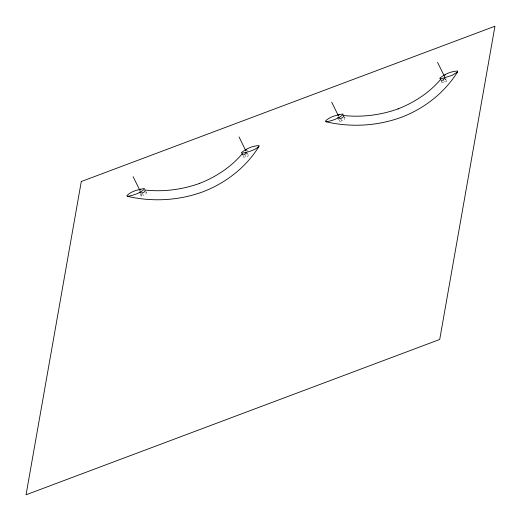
<?xml version="1.0" encoding="UTF-8"?>
<svg xmlns="http://www.w3.org/2000/svg" width="521" height="521" viewBox="0 0 521 521"><rect width="100%" height="100%" fill="white"/><g stroke="black" fill="none" stroke-linecap="round" stroke-linejoin="round"><path stroke-width="0.39" stroke-dasharray="2.6 1.95" d="M142.025 192.777L143.275 195.329L141.217 196.104L141.582 194.046M243.418 156.118A3.198 1.166 -26.1 0 0 245.938 156.788L247.996 156.013L248.478 153.272L246.426 154.047M344.322 117.661A3.198 1.166 -26.1 0 1 344.687 118.925A3.198 1.166 -26.1 0 1 341.835 120.787L339.777 121.556L340.141 119.498M441.977 81.569A3.198 1.166 -26.1 0 0 444.498 82.24L446.556 81.465L447.038 78.723L444.986 79.492M444.693 77.662L446.556 81.465M443.247 79.68L444.498 82.233M441.294 81.133L441.86 82.279M344.394 116.847L344.961 118M340.584 118.228L341.835 120.781M338.533 119.016L339.777 121.556M246.615 149.468L247.547 151.37M246.133 152.21L247.996 156.013M244.688 154.236L245.945 156.782M145.834 191.402L146.401 192.549M139.973 193.565L141.217 196.104M145.763 192.21A3.198 1.166 -26.1 0 1 146.127 193.473A3.198 1.166 -26.1 0 1 143.275 195.336"/><path stroke-width="0.78" d="M439.952 78.157C444.465 74.067 451.473 71.247 457.601 71.058L457.425 72.074C444.472 92.894 424.27 108.531 401.47 117.251L401.196 117.342C377.276 126.089 350.939 127.541 326.146 121.803L325.358 121.185C329.721 116.554 336.853 115.069 342.857 113.975L343.131 114.509C338.728 118.547 332.072 120.826 326.146 121.803M258.865 146.622L259.041 145.606C252.893 145.763 245.984 148.739 241.392 152.705L241.666 153.246C247.586 152.301 254.059 150.536 258.865 146.622C245.919 167.443 225.71 183.079 202.91 191.8L202.643 191.891C178.716 200.637 152.379 202.089 127.586 196.352L126.798 195.733C131.168 191.103 138.293 189.618 144.297 188.524L144.571 189.058C140.169 193.096 133.513 195.375 127.586 196.352M242.298 153.825L242.109 154.157C242.949 156.456 245.951 153.63 246.133 152.21M245.892 150.478L246.615 149.468M444.452 75.929L445.214 74.887M457.425 72.074L451.876 75.447L444.726 77.655C444.517 79.055 441.515 81.921 440.668 79.609M241.92 154.17C230.595 167.417 215.629 177.101 199.484 183.438L199.751 183.346C182.428 189.579 163.789 192.015 145.457 190.087M440.479 79.622C429.154 92.868 414.188 102.552 398.044 108.889L398.311 108.798C380.747 115.148 361.828 117.486 343.248 115.493M139.309 192.327L140.364 191.917M337.868 117.779L338.924 117.368M444.726 77.655L441.209 78.795L440.225 78.697L439.958 78.202M338.357 115.011L339.405 114.627M139.797 189.559L140.846 189.182M337.914 117.753C339.757 119.205 344.173 118.059 343.639 115.551M139.354 192.301C141.198 193.753 145.619 192.607 145.079 190.106M437.581 62.377L444.491 76.457M331.688 102.142L338.591 116.216M239.028 136.932L245.932 151.005M133.129 176.691L140.032 190.764M81.289 181.529L26.05 494.787L439.711 339.471L494.95 26.213L81.289 181.529"/></g></svg>
